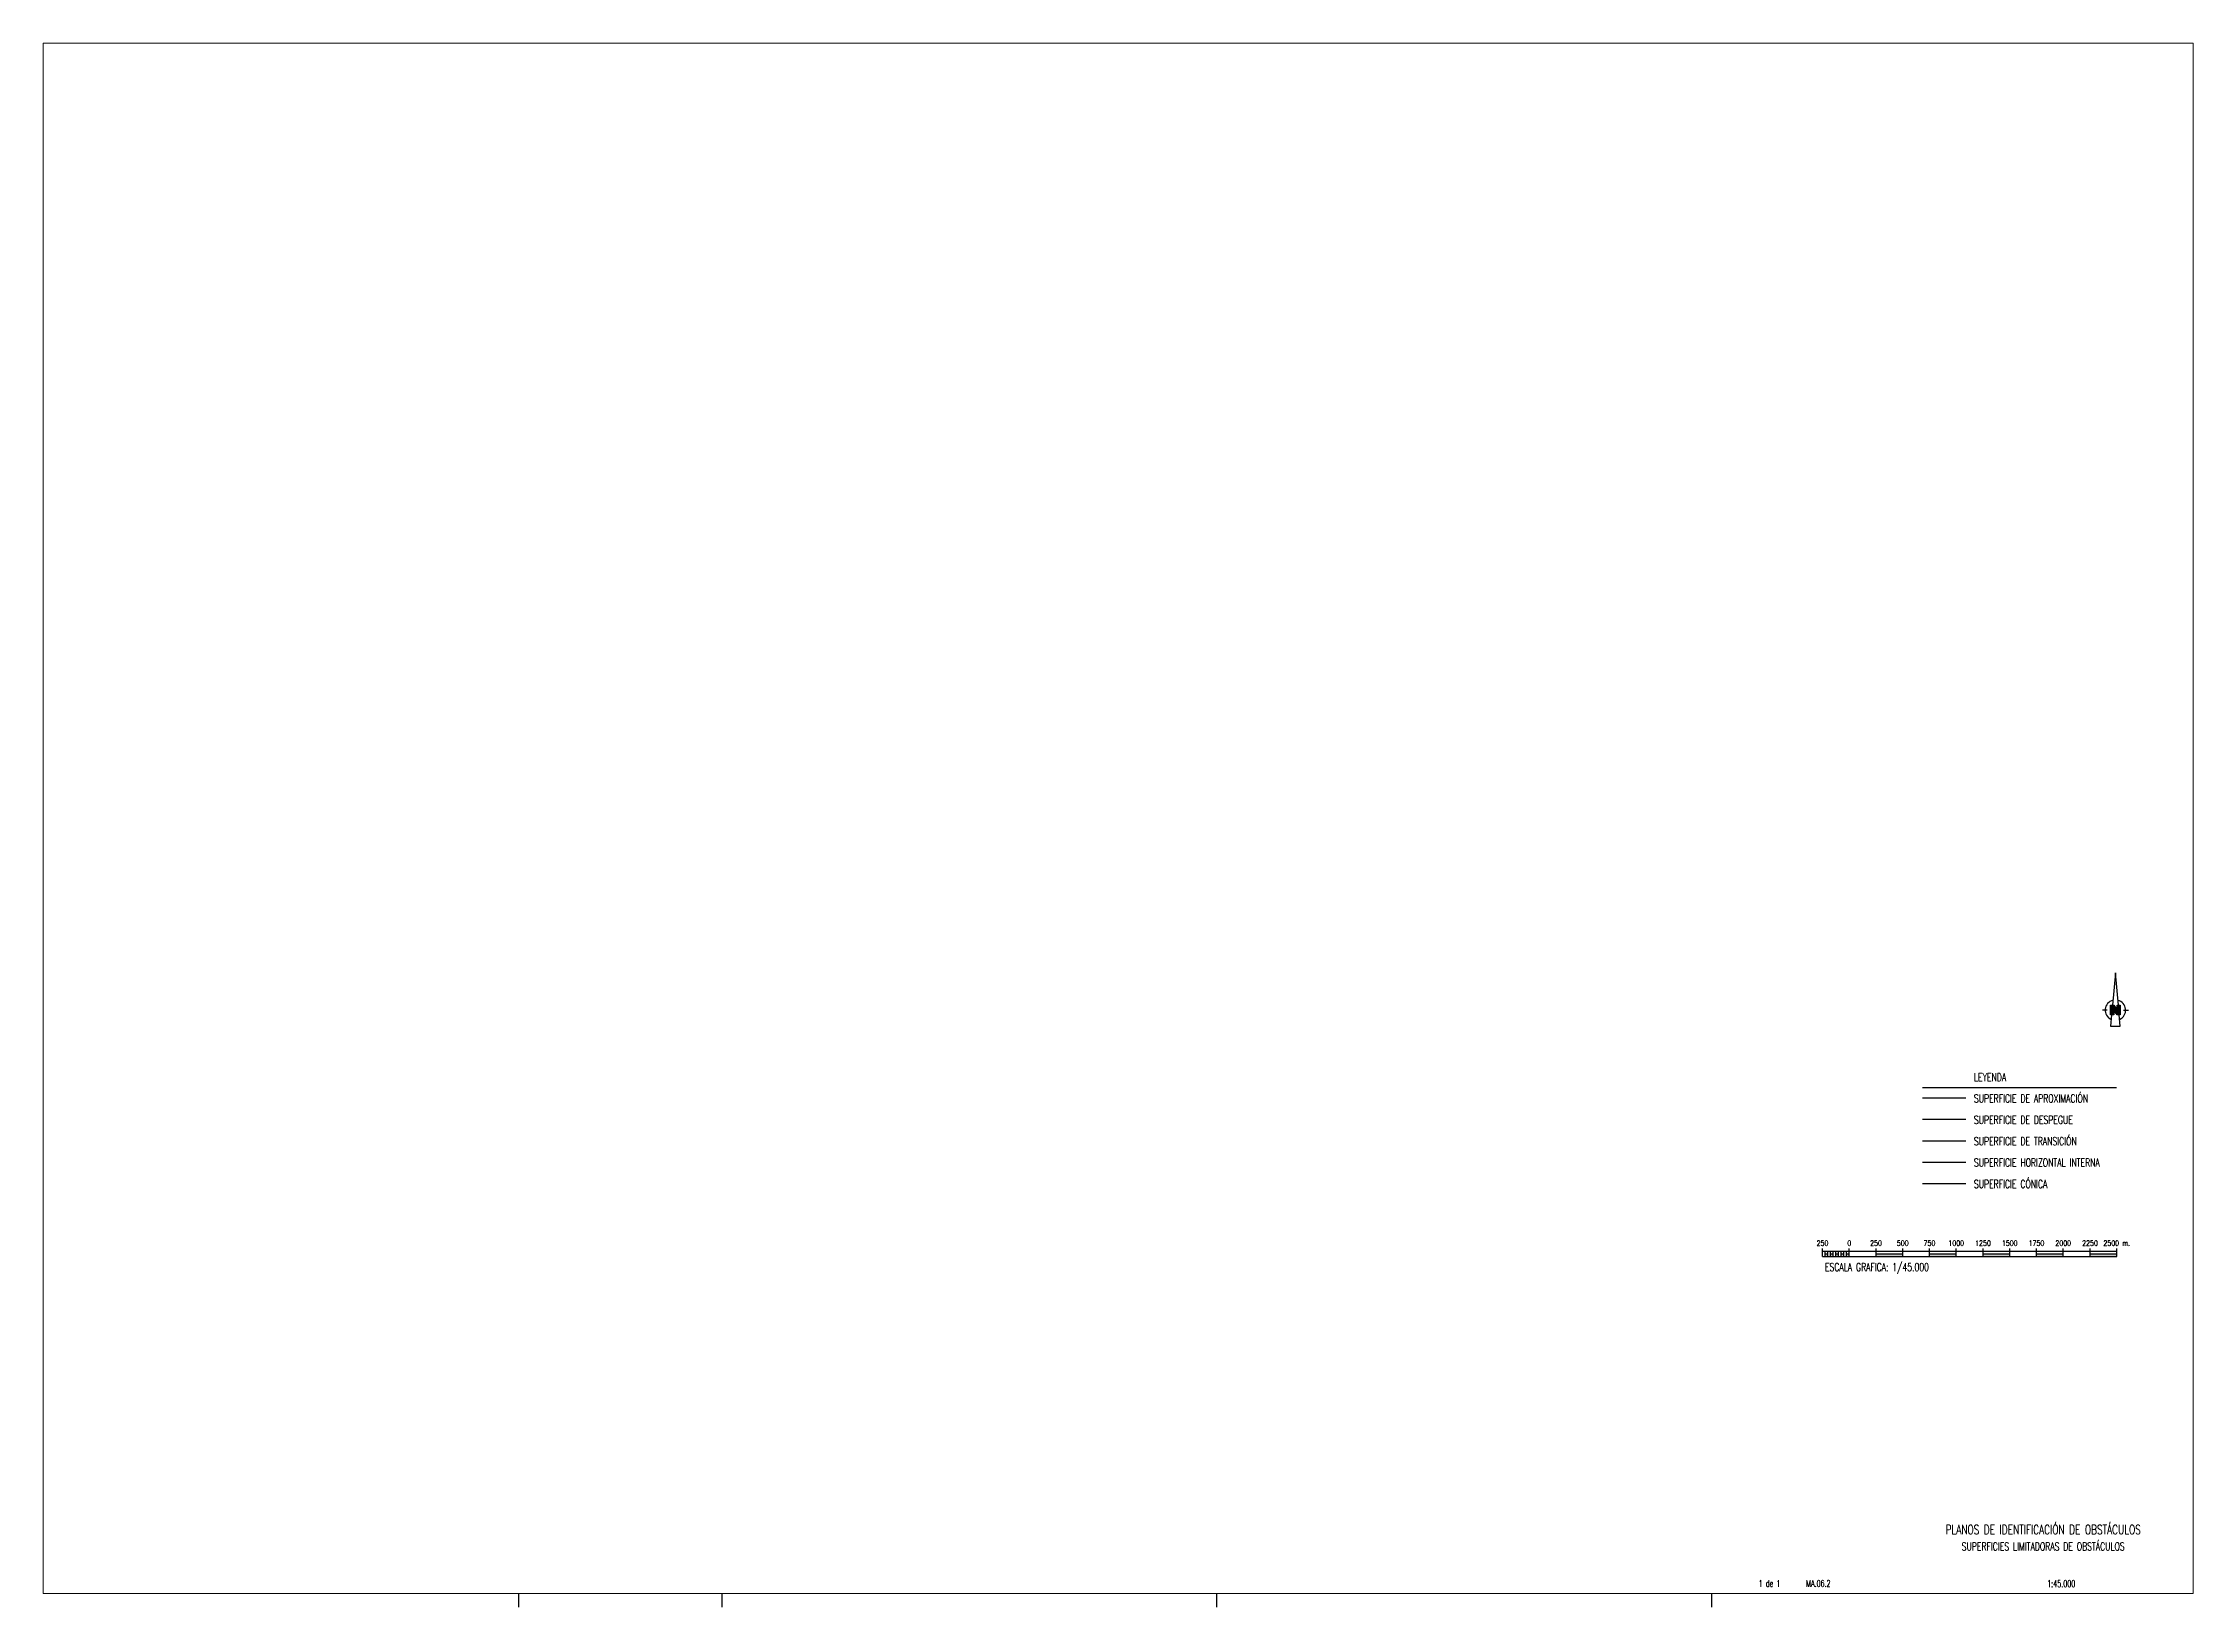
# Paper-space layout 'MA.06.2' of a CAD drawing. Header units: metres. Extents: x 217 to 1021, y 135 to 719.
import ezdxf
from ezdxf.enums import TextEntityAlignment as Align

# ---------------------------------------------------------------- set-up
doc = ezdxf.new("R2010")
doc.units = ezdxf.units.M
doc.layers.add('9001-PRESENTACION', color=8, linetype='Continuous', plot=False)
for name, color, linetype in [('APROXIMACION', 10, 'Continuous'), ('CARATULA-AENA', 8, 'Continuous'), ('DESPEGUE', 150, 'Continuous'), ('TRANSICION', 30, 'Continuous')]:
    doc.layers.add(name, color=color, linetype=linetype)
doc.styles.add('ROMANS', font='romans.shx', dxfattribs={"width": 0.7})
doc.styles.add('ROMANS8', font='romans.shx', dxfattribs={"width": 0.7})

psp = doc.layouts.new('MA.06.2')

# ---------------------------------------------------------------- hatches: boundary and pattern name
at = {"layer": 'CARATULA-AENA'}
h = psp.add_hatch(color=4, dxfattribs=at)
h.paths.add_polyline_path([(884.34, 266.55), (883.34, 266.55), (883.34, 265.55), (884.34, 265.55)])
h.paths.add_polyline_path([(886.34, 266.55), (885.34, 266.55), (885.34, 265.55), (886.34, 265.55)])
h.paths.add_polyline_path([(888.34, 266.55), (887.34, 266.55), (887.34, 265.55), (888.34, 265.55)])
h.paths.add_polyline_path([(890.34, 266.55), (889.34, 266.55), (889.34, 265.55), (890.34, 265.55)])
h.paths.add_polyline_path([(892.34, 266.55), (891.34, 266.55), (891.34, 265.55), (892.34, 265.55)])
h.paths.add_polyline_path([(912.34, 266.55), (902.34, 266.55), (902.34, 265.55), (912.34, 265.55)])
h.paths.add_polyline_path([(932.34, 266.55), (922.34, 266.55), (922.34, 265.55), (932.34, 265.55)])
h.paths.add_polyline_path([(952.34, 266.55), (942.34, 266.55), (942.34, 265.55), (952.34, 265.55)])
h.paths.add_polyline_path([(972.34, 266.55), (962.34, 266.55), (962.34, 265.55), (972.34, 265.55)])
h.paths.add_polyline_path([(992.34, 266.55), (982.34, 266.55), (982.34, 265.55), (992.34, 265.55)])

# ---------------------------------------------------------------- linework, layer by layer
at = {"layer": 'APROXIMACION'}
psp.add_line((935.97, 324.74), (919.75, 324.74), dxfattribs=at)
at = {"layer": 'CARATULA-AENA', "color": 7}
for p, q in [((991.83, 371.63), (990.73, 359.5)), ((992.94, 359.5), (991.83, 371.63)), ((988.81, 357.69), (986.99, 357.69)), ((990.4, 355.87), (990.02, 351.64)), ((993.65, 351.64), (993.27, 355.87)), ((994.87, 357.69), (996.68, 357.69)), ((990.02, 351.64), (993.65, 351.64))]:
    psp.add_line(p, q, dxfattribs=at)
at = {"layer": 'CARATULA-AENA', "color": 4}
for p, q in [((919.72, 328.77), (992.28, 328.77)), ((882.34, 265.55), (882.34, 268.55)), ((882.34, 267.55), (992.34, 267.55)), ((882.34, 265.55), (992.34, 265.55)), ((883.34, 265.55), (883.34, 267.55)), ((883.34, 266.55), (884.34, 266.55)), ((884.34, 265.55), (884.34, 267.55)), ((885.34, 265.55), (885.34, 267.55)), ((885.34, 266.55), (886.34, 266.55)), ((886.34, 265.55), (886.34, 267.55)), ((887.34, 265.55), (887.34, 267.55)), ((887.34, 266.55), (888.34, 266.55)), ((888.34, 265.55), (888.34, 267.55)), ((889.34, 265.55), (889.34, 267.55)), ((889.34, 266.55), (890.34, 266.55)), ((890.34, 265.55), (890.34, 267.55)), ((891.34, 265.55), (891.34, 267.55)), ((891.34, 266.55), (892.34, 266.55)), ((892.34, 265.55), (892.34, 268.55)), ((902.34, 265.55), (902.34, 268.55)), ((902.34, 266.55), (912.34, 266.55)), ((912.34, 265.55), (912.34, 268.55)), ((922.34, 265.55), (922.34, 268.55)), ((922.34, 266.55), (932.34, 266.55)), ((932.34, 265.55), (932.34, 268.55)), ((942.34, 265.55), (942.34, 268.55)), ((942.34, 266.55), (952.34, 266.55)), ((952.34, 265.55), (952.34, 268.55)), ((962.34, 265.55), (962.34, 268.55)), ((962.34, 266.55), (972.34, 266.55)), ((972.34, 265.55), (972.34, 268.55)), ((982.34, 265.55), (982.34, 268.55)), ((982.34, 266.55), (992.34, 266.55)), ((992.34, 265.55), (992.34, 268.55))]:
    psp.add_line(p, q, dxfattribs=at)
at = {"layer": 'CARATULA-AENA', "color": 8}
for p, q in [((394.84, 139.55), (394.84, 134.55)), ((470.84, 139.55), (470.84, 134.55)), ((655.84, 139.55), (655.84, 134.55)), ((840.84, 139.55), (840.84, 134.55)), ((840.84, 139.55), (840.84, 134.55)), ((840.84, 139.55), (840.84, 134.55)), ((840.84, 139.55), (840.84, 134.55)), ((840.84, 139.55), (840.84, 134.55)), ((840.84, 139.55), (840.84, 134.55))]:
    psp.add_line(p, q, dxfattribs=at)
at = {"layer": 'CARATULA-AENA', "color": 7}
psp.add_lwpolyline([(990.02, 355.87), (990.02, 359.5), (991.23, 359.5), (992.44, 357.69), (992.44, 359.5), (993.65, 359.5), (993.65, 355.87), (992.44, 355.87), (991.23, 357.69), (991.23, 355.87)], close=True, dxfattribs=at)
for start, end in [(104.02847, 245.58267), (294.41733, 75.97153)]:
    psp.add_arc((991.83, 357.69), 3.83, start, end, dxfattribs=at)
for points in [[(990.02, 355.87), (991.23, 355.87), (990.02, 359.5), (991.23, 359.5)], [(991.23, 359.5), (992.44, 357.69), (991.23, 357.69), (992.44, 355.87)], [(992.44, 355.87), (993.65, 355.87), (992.44, 359.5), (993.65, 359.5)]]:
    psp.add_solid(points, dxfattribs=at)
at = {"layer": 'DESPEGUE'}
psp.add_line((935.97, 316.74), (919.75, 316.74), dxfattribs=at)
at = {"layer": 'DESPEGUE', "color": 92}
psp.add_line((935.97, 300.74), (919.75, 300.74), dxfattribs=at)
at = {"layer": 'DESPEGUE', "color": 62}
psp.add_line((935.97, 292.74), (919.75, 292.74), dxfattribs=at)
at = {"layer": 'TRANSICION'}
psp.add_line((935.97, 308.74), (919.75, 308.74), dxfattribs=at)

# ---------------------------------------------------------------- texts
at = {"layer": 'CARATULA-AENA', "color": 7, "style": 'ROMANS', "width": 0.7}
for s, p in [('LEYENDA', (938.94, 331.07)), ('SUPERFICIE DE APROXIMACIÓN', (938.94, 323.18)), ('SUPERFICIE DE DESPEGUE', (938.94, 315.18)), ('SUPERFICIE DE TRANSICIÓN', (938.94, 307.18)), ('SUPERFICIE HORIZONTAL INTERNA', (938.94, 299.18)), ('SUPERFICIE CÓNICA', (938.94, 291.18))]:
    psp.add_text(s, height=3, dxfattribs=at).set_placement(p)
at = {"layer": 'CARATULA-AENA', "color": 4, "width": 0.7}
for s, height, style, p in [('250', 2, 'ROMANS8', (882.33, 269.59)), ('0', 2, 'ROMANS8', (892.33, 269.59)), ('250', 2, 'ROMANS8', (902.33, 269.59)), ('500', 2, 'ROMANS8', (912.33, 269.59)), ('750', 2, 'ROMANS8', (922.33, 269.59)), ('1000', 2, 'ROMANS8', (932.33, 269.59)), ('1250', 2, 'ROMANS8', (942.33, 269.59)), ('1500', 2, 'ROMANS8', (952.33, 269.59)), ('1750', 2, 'ROMANS8', (962.33, 269.59)), ('2000', 2, 'ROMANS8', (972.33, 269.59)), ('2250', 2, 'ROMANS8', (982.33, 269.59)), ('2500 m.', 2, 'ROMANS8', (992.33, 269.59)), ('ESCALA GRAFICA: 1/45.000', 3, 'ROMANS8', (902.69, 260.12)), ('1 de 1', 2.5, 'ROMANS', (862.54, 142.12)), ('MA.06.2', 2.5, 'ROMANS', (880.79, 142.12)), ('1:45.000', 2.5, 'ROMANS', (971.58, 142.02))]:
    psp.add_text(s, height=height, dxfattribs=dict(at, style=style)).set_placement(p, align=Align.CENTER)
at = {"layer": 'CARATULA-AENA', "color": 7, "style": 'ROMANS', "width": 0.7}
for s, height, p in [('PLANOS DE IDENTIFICACIÓN DE OBSTÁCULOS', 3.5, (964.84, 161.73)), ('SUPERFICIES LIMITADORAS DE OBSTÁCULOS', 3, (964.84, 155.69))]:
    psp.add_text(s, height=height, dxfattribs=at).set_placement(p, align=Align.CENTER)

# ---------------------------------------------------------------- viewports
at = {"layer": '9001-PRESENTACION'}
psp.add_viewport(center=(618.99, 429.39), size=(803.71, 579.6833), view_center_point=(425064.96, 4571072.27), view_height=22415.007, dxfattribs=at)

doc.saveas('drawing.dxf')
